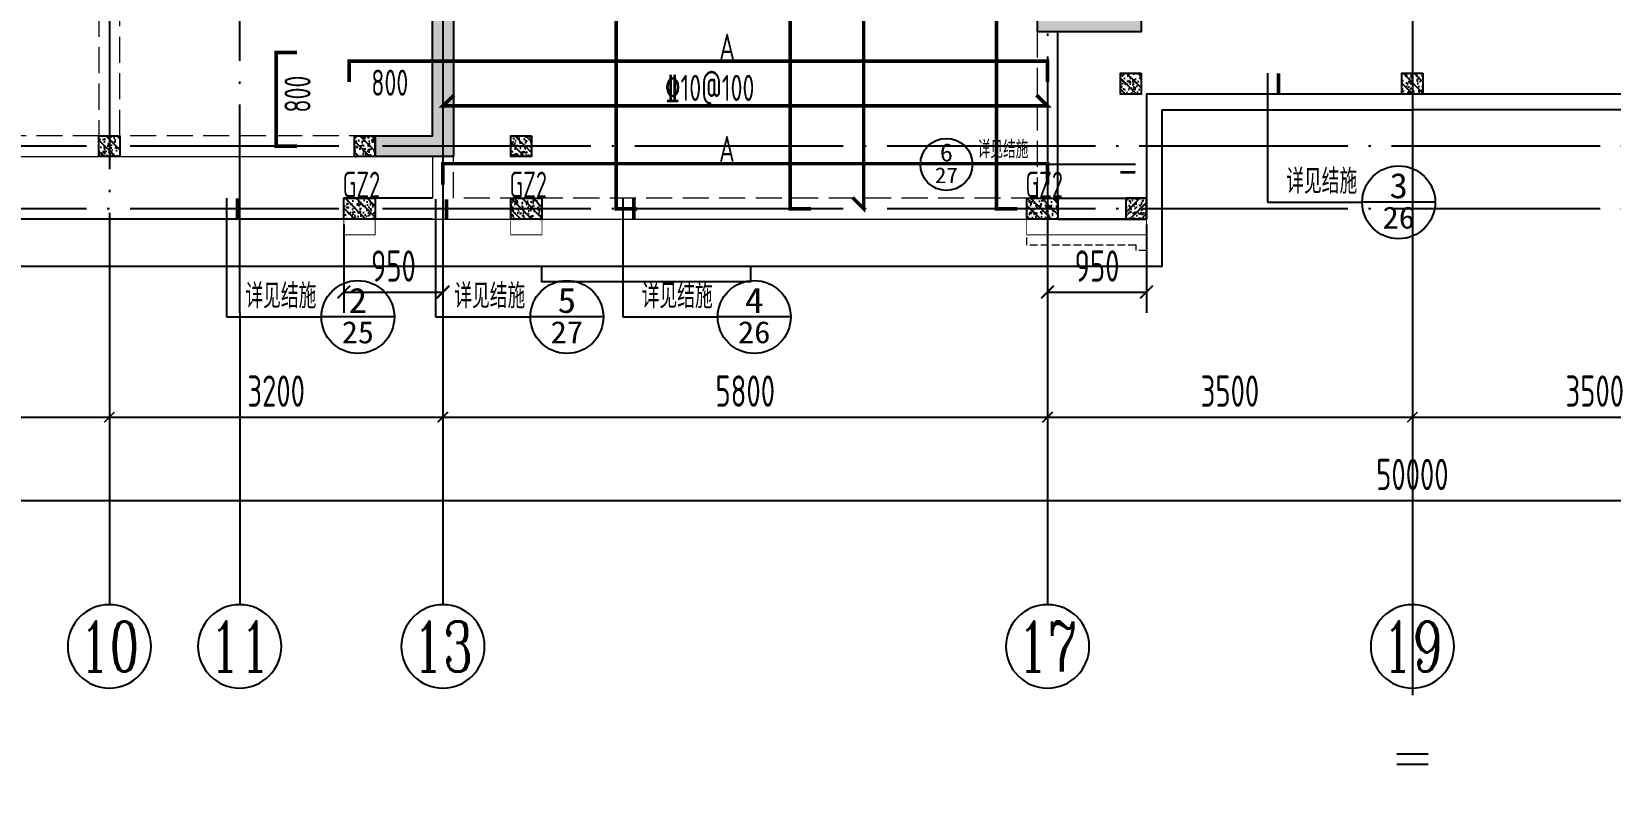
# Model space of a CAD drawing. Extents: x -668857 to 143095, y -247466 to 228182.
# Drawn here: x -201769 to -186622, y 57460 to 64694 of the extents above; entities that cross this region are included whole.
import ezdxf
from ezdxf.enums import TextEntityAlignment as Align

# ---------------------------------------------------------------- set-up
doc = ezdxf.new("R2010")
doc.units = 0
doc.header["$LTSCALE"] = 1000
for name, pattern in [('CENTER', [8, 5, -1, 1, -1]), ('DASH', [0.35, 0.25, -0.1]), ('DOTE', [2.42, 2, -0.2, 0.02, -0.2])]:
    doc.linetypes.add(name, pattern=pattern)
doc.layers.get('0').update_dxf_attribs({"linetype": 'CONTINUOUS'})
doc.layers.get('DEFPOINTS').update_dxf_attribs({"linetype": 'CONTINUOUS'})
for name, color, linetype in [('A-AXIS', 1, 'CONTINUOUS'), ('A-DOTE', 10, 'DOTE'), ('AXIS_NUM', 7, 'CONTINUOUS'), ('BEAM_CON', 4, 'CONTINUOUS'), ('DIM_IDEN', 67, 'CONTINUOUS'), ('PUB_TEXT', 2, 'CONTINUOUS'), ('ROOF', 183, 'CONTINUOUS'), ('S-B板边线', 2, 'CONTINUOUS'), ('S-B板配筋', 6, 'CONTINUOUS'), ('S-B板配筋号', 7, 'CONTINUOUS'), ('S-L主梁线', 4, 'DASH'), ('S-Q墙填充', 252, 'CONTINUOUS'), ('S-Q墙实线', 6, 'CONTINUOUS'), ('S-Q墙标注', 3, 'CONTINUOUS'), ('S-Y一般标注', 3, 'CONTINUOUS'), ('S-构造柱', 212, 'CONTINUOUS'), ('S-构造柱编号', 130, 'CONTINUOUS'), ('THIN', 7, 'CONTINUOUS'), ('水平筋标注', 7, 'CONTINUOUS'), ('看线', 251, 'CONTINUOUS')]:
    doc.layers.add(name, color=color, linetype=linetype)
doc.layers.add('平面-看线', color=45, linetype='CONTINUOUS', lineweight=15)
doc.layers.add('配箍校核', color=34, linetype='CONTINUOUS', plot=False)
doc.styles.add('_TCH_AXIS', font='COMPLEX', dxfattribs={"bigfont": 'GBCBIG'})
doc.styles.add('_TCH_LABEL', font='simhei.ttf')
doc.styles.add('TSSD_Axis', font='complex.shx', dxfattribs={"width": 0.7, "bigfont": 'hztxt.shx'})
doc.styles.add('TSSD_DIMENSION', font='Tssdeng.shx', dxfattribs={"width": 0.7, "bigfont": 'tssdchn.shx'})
doc.styles.add('TSSD_REIN', font='tssdeng.shx', dxfattribs={"width": 0.7, "height": 300, "bigfont": 'tssdchn.shx'})
doc.styles.add('结构文字', font='zstxt.shx', dxfattribs={"width": 0.7, "bigfont": 'zshz.shx'})
doc.dimstyles.new('STRUCK', dxfattribs={"dimtxt": 400, "dimasz": 121, "dimexe": 200, "dimexo": 150, "dimgap": 115, "dimtad": 1, "dimdec": 0, "dimdsep": 46, "dimtxsty": '结构文字', "dimblk": 'ARCHTICK', "dimcen": 400, "dimclrd": 3, "dimclre": 3, "dimclrt": 7, "dimadec": 0, "dimazin": 0, "dimtfac": 1, "dimtdec": 0, "dimtix": 1, "dimtmove": 2, "dimatfit": 3, "dimldrblk": '_DIMX', "dimfxl": 0, "dimtolj": 1, "dimtzin": 0, "dimarcsym": 0})
doc.dimstyles.new('TSSD_100_100', dxfattribs={"dimtxt": 300, "dimasz": 100, "dimexe": 100, "dimexo": 250, "dimgap": 100, "dimtad": 1, "dimdec": 0, "dimzin": 0, "dimdsep": 46, "dimtxsty": 'TSSD_DIMENSION', "dimblk": 'ARCHTICK', "dimcen": 0, "dimdle": 100, "dimclrt": 7, "dimadec": 0, "dimazin": 0, "dimtfac": 1, "dimtdec": 0, "dimtix": 1, "dimtmove": 2, "dimatfit": 3, "dimldrblk": 'ARCHTICK', "dimfxl": 0, "dimtolj": 1, "dimtzin": 0, "dimarcsym": 0})

# ---------------------------------------------------------------- blocks, each defined once
blk = doc.blocks.new('_ArchTick')
at = {"color": 0, "linetype": 'ByBlock', "const_width": 0.15}
blk.add_lwpolyline([(-0.5, -0.5), (0.5, 0.5)], dxfattribs=at)
blk = doc.blocks.new('*D135')
at = {"layer": 'DEFPOINTS', "color": 0}
for p in [(17100, 3600), (20300, 3600), (20300, 2600)]:
    blk.add_point(p, dxfattribs=at)
at = {"layer": 'S-Y一般标注', "color": 0, "lineweight": -2}
for p, q in [((17100, 3350), (17100, 2500)), ((20300, 3350), (20300, 2500)), ((17000, 2600), (20400, 2600))]:
    blk.add_line(p, q, dxfattribs=at)
at = {"layer": 'S-Y一般标注', "color": 0, "lineweight": -2, "xscale": 100, "yscale": 100, "zscale": 100, "rotation": 180}
blk.add_blockref('_ArchTick', (17100, 2600), dxfattribs=at)
at = {"layer": 'S-Y一般标注', "color": 0, "lineweight": -2, "xscale": 100, "yscale": 100, "zscale": 100}
blk.add_blockref('_ArchTick', (20300, 2600), dxfattribs=at)
at = {"layer": 'S-Y一般标注', "color": 7, "insert": (18700, 2850), "char_height": 300, "attachment_point": 5, "style": 'TSSD_DIMENSION'}
blk.add_mtext('\\A1;3200', dxfattribs=at)
blk = doc.blocks.new('ts_axno')
at = {"color": 0, "linetype": 'ByBlock', "lineweight": -2}
blk.add_circle((0, 0), 0.5, dxfattribs=at)
at = {"color": 0, "linetype": 'ByBlock', "lineweight": -2, "style": 'TSSD_Axis', "width": 0.7}
blk.add_attdef('A', text='', height=0.6, dxfattribs=at).set_placement((0, 0), align=Align.MIDDLE_CENTER)
blk = doc.blocks.new('*D136')
at = {"layer": 'DEFPOINTS', "color": 0}
for p in [(20300, 3600), (26100, 3600), (26100, 2600)]:
    blk.add_point(p, dxfattribs=at)
at = {"layer": 'S-Y一般标注', "color": 0, "lineweight": -2}
for p, q in [((20300, 3350), (20300, 2500)), ((26100, 3350), (26100, 2500)), ((20200, 2600), (26200, 2600))]:
    blk.add_line(p, q, dxfattribs=at)
at = {"layer": 'S-Y一般标注', "color": 0, "lineweight": -2, "xscale": 100, "yscale": 100, "zscale": 100, "rotation": 180}
blk.add_blockref('_ArchTick', (20300, 2600), dxfattribs=at)
at = {"layer": 'S-Y一般标注', "color": 0, "lineweight": -2, "xscale": 100, "yscale": 100, "zscale": 100}
blk.add_blockref('_ArchTick', (26100, 2600), dxfattribs=at)
at = {"layer": 'S-Y一般标注', "color": 7, "insert": (23200, 2850), "char_height": 300, "attachment_point": 5, "style": 'TSSD_DIMENSION'}
blk.add_mtext('\\A1;5800', dxfattribs=at)
blk = doc.blocks.new('*D137')
at = {"layer": 'DEFPOINTS', "color": 0}
for p in [(26100, 3600), (29600, 3600), (29600, 2600)]:
    blk.add_point(p, dxfattribs=at)
at = {"layer": 'S-Y一般标注', "color": 0, "lineweight": -2}
for p, q in [((26100, 3350), (26100, 2500)), ((29600, 3350), (29600, 2500)), ((26000, 2600), (29700, 2600))]:
    blk.add_line(p, q, dxfattribs=at)
at = {"layer": 'S-Y一般标注', "color": 0, "lineweight": -2, "xscale": 100, "yscale": 100, "zscale": 100, "rotation": 180}
blk.add_blockref('_ArchTick', (26100, 2600), dxfattribs=at)
at = {"layer": 'S-Y一般标注', "color": 0, "lineweight": -2, "xscale": 100, "yscale": 100, "zscale": 100}
blk.add_blockref('_ArchTick', (29600, 2600), dxfattribs=at)
at = {"layer": 'S-Y一般标注', "color": 7, "insert": (27850, 2850), "char_height": 300, "attachment_point": 5, "style": 'TSSD_DIMENSION'}
blk.add_mtext('\\A1;3500', dxfattribs=at)
blk = doc.blocks.new('*D142')
at = {"layer": 'DEFPOINTS', "color": 0}
for p in [(4600, 3600), (54600, 3600), (54600, 1800)]:
    blk.add_point(p, dxfattribs=at)
at = {"layer": 'S-Y一般标注', "color": 0, "lineweight": -2}
for p, q in [((4600, 3350), (4600, 1700)), ((54600, 3350), (54600, 1700)), ((4500, 1800), (54700, 1800))]:
    blk.add_line(p, q, dxfattribs=at)
at = {"layer": 'S-Y一般标注', "color": 0, "lineweight": -2, "xscale": 100, "yscale": 100, "zscale": 100, "rotation": 180}
blk.add_blockref('_ArchTick', (4600, 1800), dxfattribs=at)
at = {"layer": 'S-Y一般标注', "color": 0, "lineweight": -2, "xscale": 100, "yscale": 100, "zscale": 100}
blk.add_blockref('_ArchTick', (54600, 1800), dxfattribs=at)
at = {"layer": 'S-Y一般标注', "color": 7, "insert": (29600, 2050), "char_height": 300, "attachment_point": 5, "style": 'TSSD_DIMENSION'}
blk.add_mtext('\\A1;50000', dxfattribs=at)
blk = doc.blocks.new('*D143')
at = {"layer": 'DEFPOINTS', "color": 0}
for p in [(13900, 3600), (17100, 3600), (17100, 2600)]:
    blk.add_point(p, dxfattribs=at)
at = {"layer": 'S-Y一般标注', "color": 0, "lineweight": -2}
for p, q in [((13900, 3350), (13900, 2500)), ((17100, 3350), (17100, 2500)), ((13800, 2600), (17200, 2600))]:
    blk.add_line(p, q, dxfattribs=at)
at = {"layer": 'S-Y一般标注', "color": 0, "lineweight": -2, "xscale": 100, "yscale": 100, "zscale": 100, "rotation": 180}
blk.add_blockref('_ArchTick', (13900, 2600), dxfattribs=at)
at = {"layer": 'S-Y一般标注', "color": 0, "lineweight": -2, "xscale": 100, "yscale": 100, "zscale": 100}
blk.add_blockref('_ArchTick', (17100, 2600), dxfattribs=at)
at = {"layer": 'S-Y一般标注', "color": 7, "insert": (15500, 2850), "char_height": 300, "attachment_point": 5, "style": 'TSSD_DIMENSION'}
blk.add_mtext('\\A1;3200', dxfattribs=at)
blk = doc.blocks.new('*D145')
at = {"layer": 'DEFPOINTS', "color": 0}
for p in [(29600, 3600), (33100, 3600), (33100, 2600)]:
    blk.add_point(p, dxfattribs=at)
at = {"layer": 'S-Y一般标注', "color": 0, "lineweight": -2}
for p, q in [((29600, 3350), (29600, 2500)), ((33100, 3350), (33100, 2500)), ((29500, 2600), (33200, 2600))]:
    blk.add_line(p, q, dxfattribs=at)
at = {"layer": 'S-Y一般标注', "color": 0, "lineweight": -2, "xscale": 100, "yscale": 100, "zscale": 100, "rotation": 180}
blk.add_blockref('_ArchTick', (29600, 2600), dxfattribs=at)
at = {"layer": 'S-Y一般标注', "color": 0, "lineweight": -2, "xscale": 100, "yscale": 100, "zscale": 100}
blk.add_blockref('_ArchTick', (33100, 2600), dxfattribs=at)
at = {"layer": 'S-Y一般标注', "color": 7, "insert": (31350, 2850), "char_height": 300, "attachment_point": 5, "style": 'TSSD_DIMENSION'}
blk.add_mtext('\\A1;3500', dxfattribs=at)
blk = doc.blocks.new('20210729.03501652')
at = {"color": 30, "const_width": 8}
for points in [[(14550, 600), (14550, 450), (14250, 450), (14250, 600)], [(16150, 600), (16150, 450), (15850, 450), (15850, 600)], [(21950, 600), (21950, 450), (20800, 450), (20800, 600)]]:
    blk.add_lwpolyline(points, dxfattribs=at)
at = {"layer": '平面-看线', "linetype": 'DASH', "ltscale": 0.3}
blk.add_lwpolyline([(21950, 450), (21950, 300), (21850, 300), (21850, 350), (20800, 350), (20800, 450)], dxfattribs=at)
at = {"layer": '看线', "color": 201}
for points in [[(1900, 1800), (1900, 150), (22100, 150), (22100, 1650), (24500, 1650)], [(47100, 1800), (47100, 150), (26900, 150), (26900, 1650), (24500, 1650)]]:
    blk.add_lwpolyline(points, dxfattribs=at)
at = {"layer": '看线', "color": 202, "ltscale": 0.5}
blk.add_lwpolyline([(18150, 150), (18150, 0), (16150, 0), (16150, 150)], dxfattribs=at)
blk = doc.blocks.new('20210729.04150611')
at = {"layer": 'S-B板边线'}
for points in [[(-3155, -31893), (-4005, -31893), (-4005, -30693), (-9105, -30693), (-9105, -31893), (-9955, -31893), (-9955, -31892)], [(-15955, -31892), (-22155, -31892)]]:
    blk.add_lwpolyline(points, dxfattribs=at)
blk = doc.blocks.new('20210807.15312791')
at = {"layer": 'S-Q墙填充'}
h = blk.add_hatch(color=252, dxfattribs=at)
h.dxf.hatch_style = 1
h.paths.add_polyline_path([(82416, 58640), (83316, 58640), (83416, 58640), (83416, 58840), (83316, 58840), (82616, 58840), (82616, 60290), (82416, 60290)])
h = blk.add_hatch(color=252, dxfattribs=at)
h.dxf.hatch_style = 1
h.paths.add_polyline_path([(76816, 57440), (76066, 57440), (76066, 57640), (76616, 57640), (76616, 58740), (76616, 59090), (76816, 59090), (76816, 58740)])
at = {"layer": 'BEAM_CON'}
for p, q in [((82616, 57040), (82616, 58640)), ((76616, 57040), (75766, 57040)), ((75766, 56840), (75766, 57040)), ((82616, 57040), (83466, 57040)), ((83466, 57040), (83466, 56840)), ((76616, 56840), (75766, 56840)), ((82616, 56840), (83466, 56840))]:
    blk.add_line(p, q, dxfattribs=at)
at = {"layer": 'S-L主梁线', "linetype": 'DASH', "lineweight": 18}
for p, q in [((73416, 61640), (73416, 57640)), ((73616, 57640), (73616, 61640)), ((82416, 58640), (82416, 57040)), ((73416, 57640), (70966, 57640)), ((76066, 57640), (73616, 57640)), ((76816, 57040), (76816, 57440)), ((82416, 57040), (76816, 57040))]:
    blk.add_line(p, q, dxfattribs=at)
at = {"layer": 'S-L主梁线', "linetype": 'ByBlock', "lineweight": 18}
for p, q in [((70966, 57440), (73516, 57440)), ((73516, 57440), (76066, 57440)), ((76616, 57440), (76616, 57040)), ((76616, 56840), (82616, 56840))]:
    blk.add_line(p, q, dxfattribs=at)
at = {"layer": 'S-Q墙实线'}
for points in [[(82416, 58640), (83316, 58640), (83416, 58640), (83416, 58840), (83316, 58840), (82616, 58840), (82616, 60290), (82416, 60290)], [(76816, 57440), (76066, 57440), (76066, 57640), (76616, 57640), (76616, 58740), (76616, 59090), (76816, 59090), (76816, 58740)]]:
    blk.add_lwpolyline(points, close=True, dxfattribs=at)
blk = doc.blocks.new('20210809.10301159')
at = {"layer": 'THIN', "linetype": 'CENTER'}
blk.add_line((150, 23867), (150, 0), dxfattribs=at)
at = {"layer": 'THIN'}
for p, q in [((300, 300), (0, 300)), ((300, 200), (0, 200))]:
    blk.add_line(p, q, dxfattribs=at)
blk = doc.blocks.new('20210730.02141516')
at = {"layer": 'S-构造柱'}
h = blk.add_hatch(dxfattribs=at)
h.set_pattern_fill('ARMORED', color=256, scale=15, angle=-90, style=0)
h.set_pattern_definition([(320, (-154189.41, 3278673.45), (-9.4128202, -107.5890274), [11.25, -123.75]), (265, (-154189.41, 3278673.45), (112.82882, 20.8127), [9, -99]), (10.4514, (-154190.19, 3278664.49), (103.4159313, -86.7764073), [9.5610285, -105.1713168]), (316.1842, (-154159.41, 3278673.45), (-24.827852, -160.0861573), [16.875, -185.625]), (6.6356, (-154161.48, 3278660.11), (146.117681, -140.199406), [14.341543, -157.75695]), (261.1842, (-154159.41, 3278673.45), (146.11779, -140.199292), [13.5, -148.5]), (291, (-154166.91, 3278658.45), (-60.3928336, -89.5360578), [11.25, -123.75]), (236, (-154166.91, 3278658.45), (108.7725068, -36.4972998), [9, -99]), (341.4514, (-154171.94, 3278650.99), (48.3795745, -126.0333943), [9.5610285, -105.1713168]), (307.5, (-154189.41, 3278673.454), (49.93407807, -1.8239783), [0, -97.8, 0, -100.5, 0, -99.375]), (277.5, (-154189.41, 3278673.454), (59.1617568, -39.4604306), [0, -57.3, 0, -95.55, 0, -37.875]), (237.5, (-154189.41, 3278706.904), (-3.38323076, -80.07336543), [0, -37.5, 0, -117, 0, -155.25]), (227.5, (-154189.41, 3278721.904), (15.0157473, -87.4779254), [0, -48.75, 0, -77.7, 0, -110.25]), (315, (-154189.41, 3278673.454), (53.0330086, 53.0330086), [])])
h.paths.add_polyline_path([(200, 200), (200, 0), (0, 0), (0, 200)])
blk.add_lwpolyline([(200, 200), (200, 0), (0, 0), (0, 200)], close=True, dxfattribs=at)
blk = doc.blocks.new('20210809.18224761')
at = {"layer": 'S-构造柱'}
h = blk.add_hatch(dxfattribs=at)
h.set_pattern_fill('ARMORED', color=256, scale=15, angle=-90, style=0)
h.set_pattern_definition([(320, (-154189.41, 3278673.45), (-9.4128202, -107.5890274), [11.25, -123.75]), (265, (-154189.41, 3278673.45), (112.82882, 20.8127), [9, -99]), (10.4514, (-154190.19, 3278664.49), (103.4159313, -86.7764073), [9.5610285, -105.1713168]), (316.1842, (-154159.41, 3278673.45), (-24.827852, -160.0861573), [16.875, -185.625]), (6.6356, (-154161.48, 3278660.11), (146.117681, -140.199406), [14.341543, -157.75695]), (261.1842, (-154159.41, 3278673.45), (146.11779, -140.199292), [13.5, -148.5]), (291, (-154166.91, 3278658.45), (-60.3928336, -89.5360578), [11.25, -123.75]), (236, (-154166.91, 3278658.45), (108.7725068, -36.4972998), [9, -99]), (341.4514, (-154171.94, 3278650.99), (48.3795745, -126.0333943), [9.5610285, -105.1713168]), (307.5, (-154189.41, 3278673.454), (49.93407807, -1.8239783), [0, -97.8, 0, -100.5, 0, -99.375]), (277.5, (-154189.41, 3278673.454), (59.1617568, -39.4604306), [0, -57.3, 0, -95.55, 0, -37.875]), (237.5, (-154189.41, 3278706.904), (-3.38323076, -80.07336543), [0, -37.5, 0, -117, 0, -155.25]), (227.5, (-154189.41, 3278721.904), (15.0157473, -87.4779254), [0, -48.75, 0, -77.7, 0, -110.25]), (315, (-154189.41, 3278673.454), (53.0330086, 53.0330086), [])])
h.paths.add_polyline_path([(300, 200), (300, 0), (0, 0), (0, 200)])
blk.add_lwpolyline([(300, 200), (300, 0), (0, 0), (0, 200)], close=True, dxfattribs=at)
blk = doc.blocks.new('20210809.18235135')
at = {"layer": '配箍校核'}
blk.add_blockref('20210809.18224761', (12, 0), dxfattribs=at)
at = {"layer": 'S-构造柱编号', "color": 2, "linetype": 'ByBlock', "style": 'TSSD_REIN', "width": 0.65}
blk.add_text('GZ2', height=250, dxfattribs=at).set_placement((0, 206, 0))
blk = doc.blocks.new('20210809.18285270')
at = {"layer": 'ROOF'}
for p in [(22299, 1200), (25000, 1200), (12500, 600), (14950, 600), (16450, 600)]:
    blk.add_blockref('20210730.02141516', p, dxfattribs=at)
at = {"layer": 'ROOF', "xscale": -1, "rotation": 4.61764226855621e-08}
blk.add_blockref('20210730.02141516', (22550, 0), dxfattribs=at)
at = {"layer": '配箍校核'}
for p in [(14838, 0), (16438, 0), (21388, 0)]:
    blk.add_blockref('20210809.18235135', p, dxfattribs=at)
blk = doc.blocks.new('*D466')
at = {"layer": 'DEFPOINTS', "color": 0}
for p in [(-193259, -11759), (-192309, -11759), (-192309, -12559)]:
    blk.add_point(p, dxfattribs=at)
at = {"layer": 'S-Q墙标注', "color": 3, "lineweight": -2}
for p, q in [((-193259, -11909), (-193259, -12759)), ((-192309, -11909), (-192309, -12759)), ((-193259, -12559), (-192309, -12559))]:
    blk.add_line(p, q, dxfattribs=at)
at = {"layer": 'S-Q墙标注', "color": 3, "lineweight": -2, "xscale": 121, "yscale": 121, "zscale": 121, "rotation": 180}
blk.add_blockref('_ArchTick', (-193259, -12559), dxfattribs=at)
at = {"layer": 'S-Q墙标注', "color": 3, "lineweight": -2, "xscale": 121, "yscale": 121, "zscale": 121}
blk.add_blockref('_ArchTick', (-192309, -12559), dxfattribs=at)
at = {"layer": 'S-Q墙标注', "color": 7, "insert": (-192784, -12309), "char_height": 300, "attachment_point": 5, "style": 'TSSD_REIN'}
blk.add_mtext('\\A1;950', dxfattribs=at)
blk = doc.blocks.new('_DIMX')
blk.add_line((-150, 0), (150, 0))
at = {"const_width": 50}
blk.add_lwpolyline([(-70, -70), (70, 70)], dxfattribs=at)
blk = doc.blocks.new('*D467')
at = {"layer": 'DEFPOINTS', "color": 0}
for p in [(-200009, -11759), (-199059, -11759), (-199059, -12559)]:
    blk.add_point(p, dxfattribs=at)
at = {"layer": 'S-Q墙标注', "color": 3, "lineweight": -2}
for p, q in [((-200009, -11909), (-200009, -12759)), ((-199059, -11909), (-199059, -12759)), ((-200009, -12559), (-199059, -12559))]:
    blk.add_line(p, q, dxfattribs=at)
at = {"layer": 'S-Q墙标注', "color": 3, "lineweight": -2, "xscale": 121, "yscale": 121, "zscale": 121, "rotation": 180}
blk.add_blockref('_ArchTick', (-200009, -12559), dxfattribs=at)
at = {"layer": 'S-Q墙标注', "color": 3, "lineweight": -2, "xscale": 121, "yscale": 121, "zscale": 121}
blk.add_blockref('_ArchTick', (-199059, -12559), dxfattribs=at)
at = {"layer": 'S-Q墙标注', "color": 7, "insert": (-199534, -12309), "char_height": 300, "attachment_point": 5, "style": 'TSSD_REIN'}
blk.add_mtext('\\A1;950', dxfattribs=at)
blk = doc.blocks.new('20210810.07360379')
at = {"layer": 'DIM_IDEN'}
for p, q in [((23957, 3405), (23957, 2166)), ((21127, 2530), (20627, 2530)), ((22243, 2530), (21127, 2530)), ((22690, 2530), (22243, 2530)), ((13972, 2205), (13972, 1066)), ((15977, 2195), (15977, 1066)), ((17774, 2205), (17774, 1066)), ((23957, 2166), (24866, 2166)), ((25566, 2166), (24866, 2166)), ((13972, 1066), (14881, 1066)), ((15581, 1066), (14881, 1066)), ((15977, 1066), (16886, 1066)), ((17586, 1066), (16886, 1066)), ((17774, 1066), (18683, 1066)), ((19383, 1066), (18683, 1066))]:
    blk.add_line(p, q, dxfattribs=at)
for points, const_width in [([(24062, 3405), (24062, 3205)], 35), ([(22690, 2455), (22547, 2455)], 25), ([(14077, 2205), (14077, 2005)], 35), ([(16082, 2195), (16082, 1995)], 35), ([(17879, 2205), (17879, 2005)], 35)]:
    blk.add_lwpolyline(points, dxfattribs=dict(at, const_width=const_width))
for centre, radius in [((20877, 2530), 250), ((25216, 2166), 350), ((15231, 1066), 350), ((17236, 1066), 350), ((19033, 1066), 350)]:
    blk.add_circle(centre, radius, dxfattribs=at)
at = {"layer": 'PUB_TEXT', "style": '_TCH_LABEL'}
for s, height, width, p, p2 in [('6', 173, 1.011364, (20814, 2558), (20940, 2558)), ('27', 151.1, 1.022989, (20766, 2350), (20988, 2350)), ('3', 242, 1.00565, (25129, 2205), (25304, 2205)), ('26', 211.6, 1.022989, (25061, 1914), (25372, 1914)), ('2', 241, 1.022989, (15142, 1105), (15320, 1105)), ('5', 241, 1.028902, (17147, 1105), (17325, 1105)), ('4', 241, 1.034884, (18943, 1105), (19123, 1105)), ('25', 212.7, 1.00565, (15077, 813), (15385, 813)), ('27', 211.6, 1.022989, (17080, 814), (17392, 814)), ('26', 211.6, 1.022989, (18877, 814), (19189, 814))]:
    blk.add_text(s, height=height, dxfattribs=dict(at, width=width)).set_placement(p, p2, align=Align.FIT)
at = {"layer": 'PUB_TEXT', "style": '_TCH_AXIS'}
for height, p in [(168.8, (21177, 2589)), (236.3, (24137, 2249)), (236.3, (14152, 1149)), (236.3, (16156, 1149)), (236.3, (17954, 1149))]:
    blk.add_text('详见结施', height=height, dxfattribs=at).set_placement(p)
blk = doc.blocks.new('20210726.16395156')
at = {"layer": 'A-AXIS'}
for p, q in [((17100, 3600), (17100, 800)), ((18350, 3600.1), (18350, 800.1)), ((20300, 3600), (20300, 800)), ((26100, 3600), (26100, 800)), ((29600, 3600), (29600, 800))]:
    blk.add_line(p, q, dxfattribs=at)
at = {"layer": 'A-DOTE'}
for p, q in [((29600, 18249.9), (29600, 3600)), ((20299.8, 13700), (20300, 3600)), ((18350, 3600.1), (18350, 11500)), ((26100, 10900), (26100, 3600)), ((17100, 9400), (17100, 3600)), ((55600, 5200), (3600, 5200)), ((55600, 4600), (3600, 4600))]:
    blk.add_line(p, q, dxfattribs=at)
at = {"layer": 'A-AXIS'}
ref = blk.add_blockref('ts_axno', (17100, 400), dxfattribs=dict(at, xscale=-800, yscale=800, zscale=800, rotation=180))
ref.add_attrib('8', '10', dxfattribs={"layer": 'AXIS_NUM', "height": 480, "style": 'TSSD_Axis', "width": 0.7}).set_placement((17100, 400), align=Align.MIDDLE_CENTER)
ref = blk.add_blockref('ts_axno', (18350, 400.1), dxfattribs=dict(at, xscale=-800, yscale=800, zscale=800, rotation=180))
ref.add_attrib('5', '11', dxfattribs={"layer": 'AXIS_NUM', "height": 480, "style": 'TSSD_Axis', "width": 0.7}).set_placement((18350, 400.1), align=Align.MIDDLE_CENTER)
ref = blk.add_blockref('ts_axno', (20300, 400), dxfattribs=dict(at, xscale=-800, yscale=800, zscale=800, rotation=180))
ref.add_attrib('8', '13', dxfattribs={"layer": 'AXIS_NUM', "height": 480, "style": 'TSSD_Axis', "width": 0.7}).set_placement((20300, 400), align=Align.MIDDLE_CENTER)
ref = blk.add_blockref('ts_axno', (26100, 400), dxfattribs=dict(at, xscale=-800, yscale=800, zscale=800, rotation=180))
ref.add_attrib('10', '17', dxfattribs={"layer": 'AXIS_NUM', "height": 480, "style": 'TSSD_Axis', "width": 0.7}).set_placement((26100, 400), align=Align.MIDDLE_CENTER)
ref = blk.add_blockref('ts_axno', (29600, 400), dxfattribs=dict(at, xscale=-800, yscale=800, zscale=800, rotation=180))
ref.add_attrib('13', '19', dxfattribs={"layer": 'AXIS_NUM', "height": 480, "style": 'TSSD_Axis', "width": 0.7}).set_placement((29600, 400), align=Align.MIDDLE_CENTER)
at = {"layer": 'S-Y一般标注'}
for base, p1, p2, picture, middle in [((54600, 1800), (4600, 3600), (54600, 3600), '*D142', (29600, 2050)), ((17100, 2600), (13900, 3600), (17100, 3600), '*D143', (15500, 2850)), ((20300, 2600), (17100, 3600), (20300, 3600), '*D135', (18700, 2850)), ((26100, 2600), (20300, 3600), (26100, 3600), '*D136', (23200, 2850)), ((29600, 2600), (26100, 3600), (29600, 3600), '*D137', (27850, 2850)), ((33100, 2600), (29600, 3600), (33100, 3600), '*D145', (31350, 2850))]:
    dim = blk.add_linear_dim(base=base, p1=p1, p2=p2, dimstyle='TSSD_100_100', dxfattribs=at)
    dim.commit()
    dim.dimension.update_dxf_attribs({"geometry": picture, "text_midpoint": middle})
blk = doc.blocks.new('20210810.19092027')
at = {"layer": 'S-Q墙标注'}
for base, p1, p2, picture, middle in [((100917.8, 54374), (99967.8, 55174), (100917.8, 55174), '*D467', (100442.8, 54624)), ((107667.8, 54374), (106717.8, 55174), (107667.8, 55174), '*D466', (107192.8, 54624))]:
    dim = blk.add_linear_dim(base=base, p1=p1, p2=p2, dimstyle='STRUCK', override={"dimtxt": 300, "dimgap": 100, "dimtxsty": 'TSSD_REIN'}, dxfattribs=at)
    dim.commit()
    dim.dimension.update_dxf_attribs({"geometry": picture, "text_midpoint": middle, "insert": (299976.5, 66933)})

msp = doc.modelspace()

# ---------------------------------------------------------------- linework, layer by layer
at = {"layer": 'S-B板配筋', "lineweight": 35, "const_width": 35}
for points in [[(-195962.06, 62994.28), (-196162.06, 62994.28), (-196162.06, 73094.12), (-195962.06, 73094.12)], [(-192311.28, 62994.28), (-192511.28, 62994.28), (-192511.28, 70194.12), (-192311.28, 70194.12)], [(-194291.14, 62994.28), (-194491.14, 62994.28), (-194491.14, 69894.12), (-194291.14, 69894.12)], [(-193892.45, 63100.35), (-193786.38, 62994.28), (-193786.38, 69294.12), (-193892.45, 69188.06)], [(-199222.44, 63594.11), (-199422.44, 63594.11), (-199422.44, 64494.11), (-199222.44, 64494.11)], [(-198722.45, 64208.59), (-198722.45, 64408.59), (-192022.44, 64408.59), (-192022.44, 64208.59)], [(-197716.38, 64086.25), (-197822.45, 63980.18), (-192022.45, 63980.18), (-192128.52, 64086.25)], [(-197822.41, 63226.53), (-197822.41, 63426.53), (-192022.39, 63426.44), (-192022.39, 63226.44)]]:
    msp.add_lwpolyline(points, dxfattribs=at)

# ---------------------------------------------------------------- block references
msp.add_blockref('20210729.03501652', (-213022.46, 62294.12))
at = {"layer": 'A-DOTE'}
msp.add_blockref('20210726.16395156', (-218122.44, 58394.07), dxfattribs=at)
at = {"layer": 'PUB_TEXT'}
msp.add_blockref('20210810.07360379', (-213869.52, 60889.49), dxfattribs=at)
at = {"layer": 'S-B板边线'}
msp.add_blockref('20210729.04150611', (-181967.09, 94786.66), dxfattribs=at)
at = {"layer": 'S-Q墙填充'}
msp.add_blockref('20210807.15312791', (-274538.08, 6054.58), dxfattribs=at)
at = {"layer": '水平筋标注'}
for name, p in [('20210809.10301159', (-188672.44, 57459.98)), ('20210810.19092027', (-298740.27, 7820.13))]:
    msp.add_blockref(name, p, dxfattribs=at)
at = {"layer": '配箍校核'}
msp.add_blockref('20210809.18285270', (-213622.46, 62893.96), dxfattribs=at)

# ---------------------------------------------------------------- texts
at = {"layer": 'S-B板配筋号', "style": 'TSSD_REIN', "width": 0.7}
for p in [(-195171.77, 64424.14), (-195173.56, 63442.44)]:
    msp.add_text('A', height=250, dxfattribs=at).set_placement(p)
msp.add_text('800', height=250, rotation=449.999992, dxfattribs=at).set_placement((-199342.44, 64094.11), align=Align.TOP_CENTER)
msp.add_text('800', height=250, dxfattribs=at).set_placement((-198332.31, 64328.59), align=Align.TOP_CENTER)
at = {"layer": 'S-B板配筋号', "color": 1, "style": 'TSSD_REIN', "width": 0.7}
msp.add_text('%%13210@100', height=250, dxfattribs=at).set_placement((-195693.04, 64028.52))

doc.saveas('drawing.dxf')
